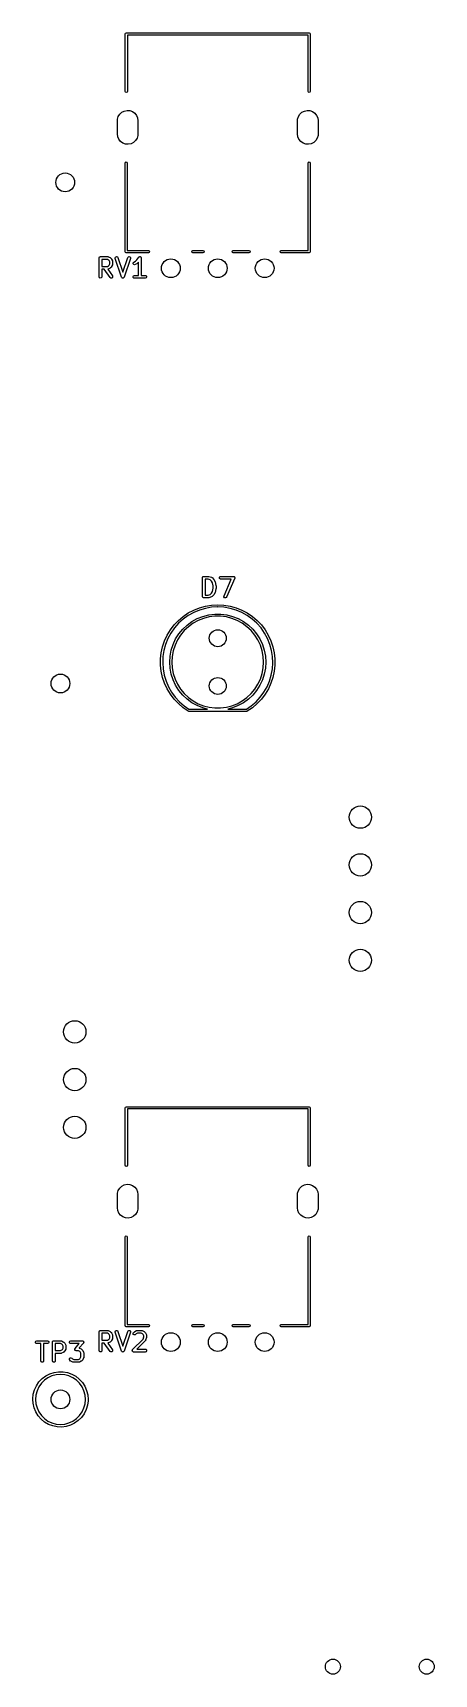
# Model space of a CAD drawing. Extents: x 92 to 113, y -225 to -41.
# Drawn here: x 91.7 to 113.1, y -128.2 to -40.8 of the extents above; entities that cross this region are included whole.
import ezdxf

# ---------------------------------------------------------------- set-up
doc = ezdxf.new("R2010")
doc.units = 0
doc.layers.add('BLACK', color=7, linetype='CONTINUOUS')

msp = doc.modelspace()

# ---------------------------------------------------------------- linework, layer by layer
at = {"layer": 'BLACK', "linetype": 'CONTINUOUS'}
for p, q in [((96.67, -40.87), (96.6876, -40.8276)), ((96.67, -43.93), (96.67, -40.87)), ((96.6876, -40.8276), (96.73, -40.81)), ((96.73, -40.81), (106.47, -40.81)), ((106.41, -40.93), (96.79, -40.93)), ((96.79, -40.93), (96.79, -43.93)), ((106.41, -43.93), (106.41, -40.93)), ((106.47, -40.81), (106.512, -40.8276)), ((106.512, -40.8276), (106.53, -40.87)), ((106.53, -40.87), (106.53, -43.93)), ((96.6876, -43.9724), (96.67, -43.93)), ((96.73, -43.99), (96.6876, -43.9724)), ((96.7724, -43.9724), (96.73, -43.99)), ((96.79, -43.93), (96.7724, -43.9724)), ((106.428, -43.9724), (106.41, -43.93)), ((106.47, -43.99), (106.428, -43.9724)), ((106.512, -43.9724), (106.47, -43.99)), ((106.53, -43.93), (106.512, -43.9724)), ((96.25, -45.49), (96.2559, -45.4097)), ((96.2559, -45.4097), (96.2976, -45.2663)), ((96.2976, -45.2663), (96.3762, -45.1394)), ((96.3762, -45.1394), (96.4861, -45.0384)), ((96.4861, -45.0384), (96.6191, -44.9706)), ((96.6191, -44.9706), (96.7655, -44.9411)), ((96.7655, -44.9411), (96.9144, -44.952)), ((96.9144, -44.952), (97.0548, -45.0026)), ((97.0548, -45.0026), (97.1765, -45.0891)), ((97.1765, -45.0891), (97.2704, -45.2051)), ((97.2704, -45.2051), (97.3297, -45.3421)), ((97.3297, -45.3421), (97.35, -45.49)), ((105.85, -45.49), (105.856, -45.4097)), ((105.856, -45.4097), (105.898, -45.2663)), ((105.898, -45.2663), (105.976, -45.1394)), ((105.976, -45.1394), (106.086, -45.0384)), ((106.086, -45.0384), (106.219, -44.9706)), ((106.219, -44.9706), (106.365, -44.9411)), ((106.365, -44.9411), (106.514, -44.952)), ((106.514, -44.952), (106.655, -45.0026)), ((106.655, -45.0026), (106.777, -45.0891)), ((106.777, -45.0891), (106.87, -45.2051)), ((106.87, -45.2051), (106.93, -45.3421)), ((106.93, -45.3421), (106.95, -45.49)), ((96.25, -46.19), (96.25, -45.49)), ((96.2703, -46.3379), (96.25, -46.19)), ((97.3441, -46.2703), (97.3024, -46.4137)), ((97.35, -46.19), (97.3441, -46.2703)), ((97.35, -45.49), (97.35, -46.19)), ((105.85, -46.19), (105.85, -45.49)), ((105.87, -46.3379), (105.85, -46.19)), ((106.944, -46.2703), (106.902, -46.4137)), ((106.95, -46.19), (106.944, -46.2703)), ((106.95, -45.49), (106.95, -46.19)), ((96.3295, -46.4749), (96.2703, -46.3379)), ((96.4235, -46.5909), (96.3295, -46.4749)), ((96.5452, -46.6774), (96.4235, -46.5909)), ((96.6856, -46.728), (96.5452, -46.6774)), ((96.8345, -46.7389), (96.6856, -46.728)), ((96.9809, -46.7094), (96.8345, -46.7389)), ((97.1139, -46.6416), (96.9809, -46.7094)), ((97.2238, -46.5406), (97.1139, -46.6416)), ((97.3024, -46.4137), (97.2238, -46.5406)), ((105.93, -46.4749), (105.87, -46.3379)), ((106.023, -46.5909), (105.93, -46.4749)), ((106.145, -46.6774), (106.023, -46.5909)), ((106.286, -46.728), (106.145, -46.6774)), ((106.435, -46.7389), (106.286, -46.728)), ((106.581, -46.7094), (106.435, -46.7389)), ((106.714, -46.6416), (106.581, -46.7094)), ((106.824, -46.5406), (106.714, -46.6416)), ((106.902, -46.4137), (106.824, -46.5406)), ((96.66, -47.74), (96.6776, -47.6976)), ((96.66, -52.46), (96.66, -47.74)), ((96.6776, -47.6976), (96.72, -47.68)), ((96.72, -47.68), (96.7624, -47.6976)), ((96.7624, -47.6976), (96.78, -47.74)), ((96.78, -47.74), (96.78, -52.4)), ((106.41, -47.74), (106.428, -47.6976)), ((106.41, -52.4), (106.41, -47.74)), ((106.428, -47.6976), (106.47, -47.68)), ((106.47, -47.68), (106.512, -47.6976)), ((106.512, -47.6976), (106.53, -47.74)), ((106.53, -47.74), (106.53, -52.46)), ((96.78, -52.4), (97.91, -52.4)), ((97.91, -52.4), (97.9524, -52.4176)), ((100.238, -52.4176), (100.28, -52.4)), ((100.28, -52.4), (100.81, -52.4)), ((100.81, -52.4), (100.852, -52.4176)), ((102.388, -52.4176), (102.43, -52.4)), ((102.43, -52.4), (103.26, -52.4)), ((103.26, -52.4), (103.302, -52.4176)), ((104.938, -52.4176), (104.98, -52.4)), ((104.98, -52.4), (106.41, -52.4)), ((95.2783, -52.7924), (95.2801, -52.7826)), ((95.2783, -53.7924), (95.2783, -52.7924)), ((95.2795, -52.7794), (95.2811, -52.7765)), ((95.2801, -52.7826), (95.2795, -52.7794)), ((95.2811, -52.7765), (95.2829, -52.7667)), ((95.2829, -52.7667), (95.2954, -52.7518)), ((95.2954, -52.7518), (95.3051, -52.7349)), ((95.3051, -52.7349), (95.3115, -52.7326)), ((95.3115, -52.7326), (95.3158, -52.7274)), ((95.3158, -52.7274), (95.335, -52.724)), ((95.335, -52.724), (95.3533, -52.7174)), ((95.3533, -52.7174), (95.7343, -52.7174)), ((95.4283, -52.8674), (95.4283, -53.2412)), ((95.7166, -52.8674), (95.4283, -52.8674)), ((95.4283, -53.2412), (95.7166, -53.2412)), ((95.7851, -52.9016), (95.7166, -52.8674)), ((95.7166, -53.2412), (95.7851, -53.2069)), ((95.7343, -52.7174), (95.7599, -52.7219)), ((95.7599, -52.7219), (95.7634, -52.7248)), ((95.7634, -52.7248), (95.7678, -52.7253)), ((95.7678, -52.7253), (95.8631, -52.7729)), ((95.8155, -52.932), (95.7851, -52.9016)), ((95.7851, -53.2069), (95.8155, -53.1765)), ((95.8498, -53.0006), (95.8155, -52.932)), ((95.8155, -53.1765), (95.8498, -53.108)), ((95.8498, -53.108), (95.8498, -53.0006)), ((95.8631, -52.7729), (95.8811, -52.7863)), ((95.8811, -52.7863), (95.8826, -52.787)), ((95.8826, -52.787), (95.9302, -52.8346)), ((95.9302, -53.274), (95.8826, -53.3216)), ((95.9302, -52.8346), (95.943, -52.853)), ((95.9309, -53.2725), (95.9302, -53.274)), ((95.9442, -53.2545), (95.9309, -53.2725)), ((95.943, -52.853), (95.9442, -52.8541)), ((95.9442, -52.8541), (95.9918, -52.9493)), ((95.9918, -53.1593), (95.9442, -53.2545)), ((95.9918, -52.9493), (95.9993, -52.9743)), ((95.9924, -53.1548), (95.9918, -53.1593)), ((95.9952, -53.1514), (95.9924, -53.1548)), ((95.9998, -53.1257), (95.9952, -53.1514)), ((95.9993, -52.9743), (95.9982, -52.9786)), ((95.9982, -52.9786), (95.9998, -52.9829)), ((95.9998, -52.9829), (95.9998, -53.1257)), ((96.1355, -52.7903), (96.1544, -52.7426)), ((96.1393, -52.8161), (96.1355, -52.7903)), ((96.4727, -53.8161), (96.1393, -52.8161)), ((96.1544, -52.7426), (96.1995, -52.7182)), ((96.1995, -52.7182), (96.2497, -52.7285)), ((96.2497, -52.7285), (96.2816, -52.7687)), ((96.2816, -52.7687), (96.5438, -53.5552)), ((96.5438, -53.5552), (96.806, -52.7687)), ((96.9483, -52.8161), (96.615, -53.8161)), ((96.6776, -52.5024), (96.66, -52.46)), ((96.72, -52.52), (96.6776, -52.5024)), ((96.725, -52.5179), (96.72, -52.52)), ((96.73, -52.52), (96.725, -52.5179)), ((97.91, -52.52), (96.73, -52.52)), ((96.806, -52.7687), (96.8184, -52.7458)), ((96.8184, -52.7458), (96.8621, -52.7189)), ((96.8621, -52.7189), (96.9129, -52.7264)), ((96.9129, -52.7264), (96.9469, -52.7648)), ((96.9469, -52.7648), (96.9483, -52.8161)), ((97.091, -53.0995), (97.094, -53.0483)), ((97.1215, -53.1407), (97.091, -53.0995)), ((97.094, -53.0483), (97.1293, -53.011)), ((97.1714, -53.1526), (97.1215, -53.1407)), ((97.1293, -53.011), (97.2137, -52.9688)), ((97.1964, -53.1452), (97.1714, -53.1526)), ((97.2916, -53.0976), (97.1964, -53.1452)), ((97.2137, -52.9688), (97.295, -52.8875)), ((97.2928, -53.0964), (97.2916, -53.0976)), ((97.3111, -53.0835), (97.2928, -53.0964)), ((97.295, -52.8875), (97.3862, -52.7508)), ((97.3736, -53.0211), (97.3111, -53.0835)), ((97.3736, -53.7174), (97.3736, -53.0211)), ((97.3862, -52.7508), (97.4042, -52.7319)), ((97.4042, -52.7319), (97.4083, -52.7307)), ((97.4083, -52.7307), (97.4111, -52.7274)), ((97.4111, -52.7274), (97.4325, -52.7236)), ((97.4325, -52.7236), (97.4534, -52.7175)), ((97.4534, -52.7175), (97.4573, -52.7193)), ((97.4573, -52.7193), (97.4616, -52.7185)), ((97.4616, -52.7185), (97.4804, -52.7294)), ((97.4804, -52.7294), (97.5004, -52.7381)), ((97.5004, -52.7381), (97.5023, -52.742)), ((97.5023, -52.742), (97.506, -52.7442)), ((97.506, -52.7442), (97.5135, -52.7646)), ((97.5135, -52.7646), (97.5231, -52.7841)), ((97.5231, -52.7841), (97.5221, -52.7883)), ((97.5221, -52.7883), (97.5236, -52.7924)), ((97.5236, -52.7924), (97.5236, -53.7174)), ((97.9524, -52.5024), (97.91, -52.52)), ((97.9524, -52.4176), (97.97, -52.46)), ((97.97, -52.46), (97.9524, -52.5024)), ((100.22, -52.46), (100.238, -52.4176)), ((100.238, -52.5024), (100.22, -52.46)), ((100.28, -52.52), (100.238, -52.5024)), ((100.81, -52.52), (100.28, -52.52)), ((100.852, -52.5024), (100.81, -52.52)), ((100.852, -52.4176), (100.87, -52.46)), ((100.87, -52.46), (100.852, -52.5024)), ((102.37, -52.46), (102.388, -52.4176)), ((102.388, -52.5024), (102.37, -52.46)), ((102.43, -52.52), (102.388, -52.5024)), ((103.26, -52.52), (102.43, -52.52)), ((103.302, -52.5024), (103.26, -52.52)), ((103.302, -52.4176), (103.32, -52.46)), ((103.32, -52.46), (103.302, -52.5024)), ((104.92, -52.46), (104.938, -52.4176)), ((104.938, -52.5024), (104.92, -52.46)), ((104.98, -52.52), (104.938, -52.5024)), ((106.47, -52.52), (104.98, -52.52)), ((106.512, -52.5024), (106.47, -52.52)), ((106.53, -52.46), (106.512, -52.5024)), ((95.2959, -53.8406), (95.2783, -53.7924)), ((95.3403, -53.8662), (95.2959, -53.8406)), ((95.3908, -53.8573), (95.3403, -53.8662)), ((95.4238, -53.818), (95.3908, -53.8573)), ((95.4283, -53.7924), (95.4238, -53.818)), ((95.5524, -53.3912), (95.4283, -53.3912)), ((95.4283, -53.3912), (95.4283, -53.7924)), ((95.8633, -53.8354), (95.5524, -53.3912)), ((95.7385, -53.3897), (95.7352, -53.3908)), ((95.7352, -53.3908), (95.9862, -53.7494)), ((95.7429, -53.3907), (95.7385, -53.3897)), ((95.7678, -53.3833), (95.7429, -53.3907)), ((95.8631, -53.3357), (95.7678, -53.3833)), ((95.8642, -53.3345), (95.8631, -53.3357)), ((95.9053, -53.8648), (95.8633, -53.8354)), ((95.8826, -53.3216), (95.8642, -53.3345)), ((95.9564, -53.8604), (95.9053, -53.8648)), ((95.9927, -53.8241), (95.9564, -53.8604)), ((95.9862, -53.7494), (95.9972, -53.773)), ((95.9972, -53.773), (95.9927, -53.8241)), ((96.474, -53.8178), (96.4727, -53.8161)), ((96.4741, -53.8199), (96.474, -53.8178)), ((96.4898, -53.8377), (96.4741, -53.8199)), ((96.5045, -53.8563), (96.4898, -53.8377)), ((96.5067, -53.8567), (96.5045, -53.8563)), ((96.5081, -53.8583), (96.5067, -53.8567)), ((96.5316, -53.8618), (96.5081, -53.8583)), ((96.5548, -53.8666), (96.5316, -53.8618)), ((96.5567, -53.8655), (96.5548, -53.8666)), ((96.5588, -53.8659), (96.5567, -53.8655)), ((96.5791, -53.8534), (96.5588, -53.8659)), ((96.5999, -53.8421), (96.5791, -53.8534)), ((96.6007, -53.8401), (96.5999, -53.8421)), ((96.6026, -53.839), (96.6007, -53.8401)), ((96.615, -53.8161), (96.6026, -53.839)), ((97.089, -53.7794), (97.1146, -53.7349)), ((97.0979, -53.8299), (97.089, -53.7794)), ((97.1372, -53.8629), (97.0979, -53.8299)), ((97.1146, -53.7349), (97.1629, -53.7174)), ((97.1629, -53.8674), (97.1372, -53.8629)), ((97.1629, -53.7174), (97.3736, -53.7174)), ((97.7343, -53.8674), (97.1629, -53.8674)), ((97.5236, -53.7174), (97.7343, -53.7174)), ((97.7343, -53.7174), (97.7599, -53.7219)), ((97.7825, -53.8498), (97.7343, -53.8674)), ((97.7599, -53.7219), (97.7992, -53.7549)), ((97.8081, -53.8054), (97.7825, -53.8498)), ((97.7992, -53.7549), (97.8081, -53.8054)), ((100.787, -69.8104), (100.789, -69.8006)), ((100.787, -70.8104), (100.787, -69.8104)), ((100.788, -69.7974), (100.79, -69.7945)), ((100.789, -69.8006), (100.788, -69.7974)), ((100.79, -69.7945), (100.791, -69.7847)), ((100.791, -69.7847), (100.804, -69.7698)), ((100.804, -69.7698), (100.814, -69.7529)), ((100.814, -69.7529), (100.82, -69.7506)), ((100.82, -69.7506), (100.824, -69.7454)), ((100.824, -69.7454), (100.844, -69.742)), ((100.844, -69.742), (100.862, -69.7354)), ((100.862, -69.7354), (101.1, -69.7354)), ((101.1, -69.7354), (101.122, -69.7393)), ((101.122, -69.7393), (101.124, -69.7392)), ((101.124, -69.7392), (101.267, -69.7868)), ((101.267, -69.7868), (101.289, -69.7993)), ((101.289, -69.7993), (101.292, -69.8031)), ((101.292, -69.8031), (101.296, -69.805)), ((101.296, -69.805), (101.391, -69.9002)), ((101.693, -69.7974), (101.718, -69.7529)), ((101.702, -69.8479), (101.693, -69.7974)), ((101.741, -69.8809), (101.702, -69.8479)), ((101.718, -69.7529), (101.767, -69.7354)), ((101.767, -69.8854), (101.741, -69.8809)), ((101.767, -69.7354), (102.433, -69.7354)), ((102.502, -69.8399), (102.074, -70.8399)), ((102.433, -69.7354), (102.459, -69.7399)), ((102.459, -69.7399), (102.466, -69.7456)), ((102.466, -69.7456), (102.474, -69.7476)), ((102.474, -69.7476), (102.485, -69.7616)), ((102.485, -69.7616), (102.498, -69.7729)), ((102.498, -69.7729), (102.5, -69.7816)), ((102.5, -69.7816), (102.505, -69.7887)), ((102.503, -69.8311), (102.502, -69.8399)), ((102.507, -69.8234), (102.503, -69.8311)), ((102.505, -69.7887), (102.504, -69.8062)), ((102.504, -69.8062), (102.507, -69.8234)), ((100.937, -69.8854), (100.937, -70.7354)), ((101.088, -69.8854), (100.937, -69.8854)), ((100.937, -70.7354), (101.088, -70.7354)), ((101.202, -69.9236), (101.088, -69.8854)), ((101.088, -70.7354), (101.202, -70.6972)), ((101.276, -69.9977), (101.202, -69.9236)), ((101.202, -70.6972), (101.276, -70.6231)), ((101.315, -70.0747), (101.276, -69.9977)), ((101.276, -70.6231), (101.315, -70.5461)), ((101.391, -70.7206), (101.296, -70.8158)), ((101.358, -70.2482), (101.315, -70.0747)), ((101.315, -70.5461), (101.358, -70.3726)), ((101.358, -70.3726), (101.358, -70.2482)), ((101.391, -69.9002), (101.404, -69.9186)), ((101.392, -70.7191), (101.391, -70.7206)), ((101.405, -70.7011), (101.392, -70.7191)), ((101.404, -69.9186), (101.405, -69.9197)), ((101.405, -69.9197), (101.453, -70.0149)), ((101.453, -70.6058), (101.405, -70.7011)), ((101.453, -70.0149), (101.456, -70.0273)), ((101.458, -70.5905), (101.453, -70.6023)), ((101.453, -70.6023), (101.453, -70.6058)), ((101.456, -70.0273), (101.458, -70.0303)), ((101.458, -70.0303), (101.506, -70.2208)), ((101.506, -70.4), (101.458, -70.5905)), ((101.506, -70.2208), (101.507, -70.2357)), ((101.508, -70.3818), (101.506, -70.3966)), ((101.506, -70.3966), (101.506, -70.4)), ((101.507, -70.2357), (101.508, -70.239)), ((101.508, -70.239), (101.508, -70.3818)), ((102.32, -69.8854), (101.767, -69.8854)), ((101.936, -70.7808), (102.32, -69.8854)), ((100.029, -71.686), (100.32, -71.5315)), ((100.625, -71.5322), (100.319, -71.6598)), ((100.32, -71.5315), (100.627, -71.4094)), ((100.943, -71.4399), (100.625, -71.5322)), ((100.627, -71.4094), (100.945, -71.3211)), ((100.794, -70.8287), (100.787, -70.8104)), ((100.797, -70.8479), (100.794, -70.8287)), ((100.802, -70.8522), (100.797, -70.8479)), ((100.804, -70.8586), (100.802, -70.8522)), ((100.821, -70.8683), (100.804, -70.8586)), ((100.836, -70.8809), (100.821, -70.8683)), ((100.846, -70.8826), (100.836, -70.8809)), ((100.849, -70.8842), (100.846, -70.8826)), ((100.852, -70.8837), (100.849, -70.8842)), ((100.862, -70.8854), (100.852, -70.8837)), ((101.1, -70.8854), (100.862, -70.8854)), ((101.27, -71.384), (100.943, -71.4399)), ((100.945, -71.3211), (101.271, -71.2678)), ((101.102, -70.8848), (101.1, -70.8854)), ((101.124, -70.8815), (101.102, -70.8848)), ((101.267, -70.8339), (101.124, -70.8815)), ((101.27, -70.8311), (101.267, -70.8339)), ((101.275, -70.8307), (101.27, -70.8311)), ((101.59, -71.366), (101.27, -71.384)), ((101.271, -71.2678), (101.599, -71.2501)), ((101.296, -70.8158), (101.275, -70.8307)), ((101.6, -71.37), (101.59, -71.366)), ((101.599, -71.2501), (101.6, -71.25)), ((101.6, -71.25), (101.6, -71.25)), ((101.6, -71.25), (101.6, -71.25)), ((101.6, -71.25), (101.6, -71.25)), ((101.6, -71.25), (101.601, -71.2501)), ((101.61, -71.366), (101.6, -71.37)), ((101.6, -71.37), (101.6, -71.3698)), ((101.6, -71.3698), (101.6, -71.37)), ((101.601, -71.2501), (101.929, -71.2678)), ((101.93, -71.384), (101.61, -71.366)), ((101.929, -71.2678), (102.255, -71.3211)), ((102.257, -71.4399), (101.93, -71.384)), ((101.933, -70.8321), (101.936, -70.7808)), ((101.964, -70.8731), (101.933, -70.8321)), ((102.014, -70.8849), (101.964, -70.8731)), ((102.059, -70.8617), (102.014, -70.8849)), ((102.074, -70.8399), (102.059, -70.8617)), ((102.255, -71.3211), (102.573, -71.4094)), ((102.575, -71.5322), (102.257, -71.4399)), ((102.573, -71.4094), (102.88, -71.5315)), ((102.881, -71.6598), (102.575, -71.5322)), ((102.88, -71.5315), (103.171, -71.686)), ((99.0765, -72.5869), (99.2765, -72.3242)), ((99.2944, -72.4845), (99.1044, -72.756)), ((99.2765, -72.3242), (99.5036, -72.0847)), ((99.5138, -72.2361), (99.2944, -72.4845)), ((99.5036, -72.0847), (99.7553, -71.8711)), ((99.7598, -72.0141), (99.5138, -72.2361)), ((99.7338, -72.5476), (99.9682, -72.3275)), ((99.7553, -71.8711), (100.029, -71.686)), ((100.029, -71.8211), (99.7598, -72.0141)), ((100.042, -72.4162), (99.8178, -72.6264)), ((99.9682, -72.3275), (100.228, -72.1385)), ((100.319, -71.6598), (100.029, -71.8211)), ((100.29, -72.2358), (100.042, -72.4162)), ((100.228, -72.1385), (100.51, -71.9836)), ((100.559, -72.0879), (100.29, -72.2358)), ((100.51, -71.9836), (100.809, -71.8653)), ((100.845, -71.9748), (100.559, -72.0879)), ((100.809, -71.8653), (101.12, -71.7853)), ((101.142, -71.8985), (100.845, -71.9748)), ((101.12, -71.7853), (101.439, -71.7451)), ((101.446, -71.86), (101.142, -71.8985)), ((101.439, -71.7451), (101.761, -71.7451)), ((101.754, -71.86), (101.446, -71.86)), ((102.058, -71.8985), (101.754, -71.86)), ((101.761, -71.7451), (102.08, -71.7853)), ((102.355, -71.9748), (102.058, -71.8985)), ((102.08, -71.7853), (102.391, -71.8653)), ((102.641, -72.0879), (102.355, -71.9748)), ((102.391, -71.8653), (102.69, -71.9836)), ((102.91, -72.2358), (102.641, -72.0879)), ((102.69, -71.9836), (102.972, -72.1385)), ((103.171, -71.8211), (102.881, -71.6598)), ((103.158, -72.4162), (102.91, -72.2358)), ((102.972, -72.1385), (103.232, -72.3275)), ((103.382, -72.6264), (103.158, -72.4162)), ((103.171, -71.686), (103.445, -71.8711)), ((103.44, -72.0141), (103.171, -71.8211)), ((103.232, -72.3275), (103.466, -72.5476)), ((103.686, -72.2361), (103.44, -72.0141)), ((103.445, -71.8711), (103.696, -72.0847)), ((103.906, -72.4845), (103.686, -72.2361)), ((103.696, -72.0847), (103.924, -72.3242)), ((104.096, -72.756), (103.906, -72.4845)), ((103.924, -72.3242), (104.123, -72.5869)), ((98.6618, -73.4819), (98.7674, -73.1692)), ((98.8219, -73.3545), (98.733, -73.6737)), ((98.7674, -73.1692), (98.9062, -72.8697)), ((98.9462, -73.0473), (98.8219, -73.3545)), ((98.9062, -72.8697), (99.0765, -72.5869)), ((99.1044, -72.756), (98.9462, -73.0473)), ((99.1204, -73.6634), (99.2198, -73.3576)), ((99.2198, -73.3576), (99.3567, -73.0667)), ((99.4576, -73.1222), (99.3269, -73.4)), ((99.3567, -73.0667), (99.5289, -72.7953)), ((99.6221, -72.863), (99.4576, -73.1222)), ((99.5289, -72.7953), (99.7338, -72.5476)), ((99.8178, -72.6264), (99.6221, -72.863)), ((103.578, -72.863), (103.382, -72.6264)), ((103.466, -72.5476), (103.671, -72.7953)), ((103.742, -73.1222), (103.578, -72.863)), ((103.671, -72.7953), (103.843, -73.0667)), ((103.873, -73.4), (103.742, -73.1222)), ((103.843, -73.0667), (103.98, -73.3576)), ((103.98, -73.3576), (104.08, -73.6634)), ((104.254, -73.0473), (104.096, -72.756)), ((104.123, -72.5869), (104.294, -72.8697)), ((104.378, -73.3545), (104.254, -73.0473)), ((104.294, -72.8697), (104.433, -73.1692)), ((104.467, -73.6737), (104.378, -73.3545)), ((104.433, -73.1692), (104.538, -73.4819)), ((98.5543, -74.4625), (98.5546, -74.1324)), ((98.5546, -74.1324), (98.5906, -73.8042)), ((98.5906, -73.8042), (98.6618, -73.4819)), ((98.6807, -74.001), (98.6656, -74.3321)), ((98.733, -73.6737), (98.6807, -74.001)), ((99.04, -74.3), (99.0602, -73.9791)), ((99.0602, -73.9791), (99.1204, -73.6634)), ((99.1745, -73.9936), (99.1552, -74.3)), ((99.232, -73.692), (99.1745, -73.9936)), ((99.3269, -73.4), (99.232, -73.692)), ((103.968, -73.692), (103.873, -73.4)), ((104.026, -73.9936), (103.968, -73.692)), ((104.045, -74.3), (104.026, -73.9936)), ((104.08, -73.6634), (104.14, -73.9791)), ((104.14, -73.9791), (104.16, -74.3)), ((104.519, -74.001), (104.467, -73.6737)), ((104.534, -74.3321), (104.519, -74.001)), ((104.538, -73.4819), (104.609, -73.8042)), ((104.609, -73.8042), (104.645, -74.1324)), ((104.645, -74.1324), (104.646, -74.4625)), ((98.5897, -74.7907), (98.5543, -74.4625)), ((98.6604, -75.1131), (98.5897, -74.7907)), ((98.7655, -75.4261), (98.6604, -75.1131)), ((98.6656, -74.3321), (98.6879, -74.6627)), ((98.6879, -74.6627), (98.7474, -74.9887)), ((98.7474, -74.9887), (98.8432, -75.306)), ((99.0602, -74.6209), (99.04, -74.3)), ((99.1204, -74.9366), (99.0602, -74.6209)), ((99.2198, -75.2424), (99.1204, -74.9366)), ((99.1552, -74.3), (99.1745, -74.6064)), ((99.1745, -74.6064), (99.232, -74.908)), ((99.232, -74.908), (99.3269, -75.2)), ((103.873, -75.2), (103.968, -74.908)), ((103.968, -74.908), (104.026, -74.6064)), ((104.08, -74.9366), (103.98, -75.2424)), ((104.026, -74.6064), (104.045, -74.3)), ((104.14, -74.6209), (104.08, -74.9366)), ((104.16, -74.3), (104.14, -74.6209)), ((104.357, -75.306), (104.453, -74.9887)), ((104.54, -75.1131), (104.435, -75.4261)), ((104.453, -74.9887), (104.512, -74.6627)), ((104.512, -74.6627), (104.534, -74.3321)), ((104.61, -74.7907), (104.54, -75.1131)), ((104.646, -74.4625), (104.61, -74.7907)), ((98.9038, -75.7258), (98.7655, -75.4261)), ((98.8432, -75.306), (98.9742, -75.6104)), ((99.0737, -76.0088), (98.9038, -75.7258)), ((98.9742, -75.6104), (99.1387, -75.8981)), ((99.1387, -75.8981), (99.3346, -76.1654)), ((99.3567, -75.5333), (99.2198, -75.2424)), ((99.3269, -75.2), (99.4576, -75.4778)), ((99.5289, -75.8047), (99.3567, -75.5333)), ((99.4576, -75.4778), (99.6221, -75.737)), ((99.7338, -76.0524), (99.5289, -75.8047)), ((99.6221, -75.737), (99.8178, -75.9736)), ((99.8178, -75.9736), (100.042, -76.1838)), ((103.158, -76.1838), (103.382, -75.9736)), ((103.382, -75.9736), (103.578, -75.737)), ((103.671, -75.8047), (103.466, -76.0524)), ((103.578, -75.737), (103.742, -75.4778)), ((103.843, -75.5333), (103.671, -75.8047)), ((103.742, -75.4778), (103.873, -75.2)), ((103.98, -75.2424), (103.843, -75.5333)), ((103.865, -76.1654), (104.061, -75.8981)), ((104.061, -75.8981), (104.226, -75.6104)), ((104.296, -75.7258), (104.126, -76.0088)), ((104.226, -75.6104), (104.357, -75.306)), ((104.435, -75.4261), (104.296, -75.7258)), ((99.2731, -76.2718), (99.0737, -76.0088)), ((99.4999, -76.5118), (99.2731, -76.2718)), ((99.3346, -76.1654), (99.5594, -76.409)), ((99.7512, -76.7258), (99.4999, -76.5118)), ((99.5594, -76.409), (99.8102, -76.6256)), ((99.9682, -76.2725), (99.7338, -76.0524)), ((100.024, -76.9114), (99.7512, -76.7258)), ((99.8102, -76.6256), (100.065, -76.8)), ((100.228, -76.4615), (99.9682, -76.2725)), ((100.042, -76.1838), (100.29, -76.3642)), ((100.065, -76.8), (101.063, -76.8)), ((100.51, -76.6164), (100.228, -76.4615)), ((100.29, -76.3642), (100.559, -76.5121)), ((100.809, -76.7347), (100.51, -76.6164)), ((100.559, -76.5121), (100.845, -76.6252)), ((101.063, -76.8), (100.809, -76.7347)), ((100.845, -76.6252), (101.142, -76.7015)), ((101.142, -76.7015), (101.446, -76.74)), ((101.446, -76.74), (101.754, -76.74)), ((101.754, -76.74), (102.058, -76.7015)), ((102.058, -76.7015), (102.355, -76.6252)), ((102.391, -76.7347), (102.137, -76.8)), ((102.137, -76.8), (103.135, -76.8)), ((102.355, -76.6252), (102.641, -76.5121)), ((102.69, -76.6164), (102.391, -76.7347)), ((102.641, -76.5121), (102.91, -76.3642)), ((102.972, -76.4615), (102.69, -76.6164)), ((102.91, -76.3642), (103.158, -76.1838)), ((103.232, -76.2725), (102.972, -76.4615)), ((103.135, -76.8), (103.39, -76.6256)), ((103.449, -76.7258), (103.176, -76.9114)), ((103.466, -76.0524), (103.232, -76.2725)), ((103.39, -76.6256), (103.641, -76.409)), ((103.7, -76.5118), (103.449, -76.7258)), ((103.641, -76.409), (103.865, -76.1654)), ((103.927, -76.2718), (103.7, -76.5118)), ((104.126, -76.0088), (103.927, -76.2718)), ((100.04, -76.9138), (100.024, -76.9114)), ((100.024, -76.9114), (100.024, -76.9114)), ((100.055, -76.92), (100.04, -76.9138)), ((103.145, -76.92), (100.055, -76.92)), ((103.16, -76.9138), (103.145, -76.92)), ((103.176, -76.9114), (103.16, -76.9138)), ((96.67, -98.02), (96.6876, -97.9776)), ((96.67, -101.08), (96.67, -98.02)), ((96.6876, -97.9776), (96.73, -97.96)), ((96.73, -97.96), (106.47, -97.96)), ((106.41, -98.08), (96.79, -98.08)), ((96.79, -98.08), (96.79, -101.08)), ((106.41, -101.08), (106.41, -98.08)), ((106.47, -97.96), (106.512, -97.9776)), ((106.512, -97.9776), (106.53, -98.02)), ((106.53, -98.02), (106.53, -101.08)), ((96.6876, -101.122), (96.67, -101.08)), ((96.73, -101.14), (96.6876, -101.122)), ((96.7724, -101.122), (96.73, -101.14)), ((96.79, -101.08), (96.7724, -101.122)), ((106.428, -101.122), (106.41, -101.08)), ((106.47, -101.14), (106.428, -101.122)), ((106.512, -101.122), (106.47, -101.14)), ((106.53, -101.08), (106.512, -101.122)), ((96.3762, -102.289), (96.4861, -102.188)), ((96.4861, -102.188), (96.6191, -102.121)), ((96.6191, -102.121), (96.7655, -102.091)), ((96.7655, -102.091), (96.9144, -102.102)), ((96.9144, -102.102), (97.0548, -102.153)), ((97.0548, -102.153), (97.1765, -102.239)), ((105.976, -102.289), (106.086, -102.188)), ((106.086, -102.188), (106.219, -102.121)), ((106.219, -102.121), (106.365, -102.091)), ((106.365, -102.091), (106.514, -102.102)), ((106.514, -102.102), (106.655, -102.153)), ((106.655, -102.153), (106.777, -102.239)), ((96.25, -102.64), (96.2559, -102.56)), ((96.25, -103.34), (96.25, -102.64)), ((96.2559, -102.56), (96.2976, -102.416)), ((96.2976, -102.416), (96.3762, -102.289)), ((97.1765, -102.239), (97.2704, -102.355)), ((97.2704, -102.355), (97.3297, -102.492)), ((97.3297, -102.492), (97.35, -102.64)), ((97.35, -102.64), (97.35, -103.34)), ((105.85, -102.64), (105.856, -102.56)), ((105.85, -103.34), (105.85, -102.64)), ((105.856, -102.56), (105.898, -102.416)), ((105.898, -102.416), (105.976, -102.289)), ((106.777, -102.239), (106.87, -102.355)), ((106.87, -102.355), (106.93, -102.492)), ((106.93, -102.492), (106.95, -102.64)), ((106.95, -102.64), (106.95, -103.34)), ((96.2703, -103.488), (96.25, -103.34)), ((96.3295, -103.625), (96.2703, -103.488)), ((96.4235, -103.741), (96.3295, -103.625)), ((96.5452, -103.827), (96.4235, -103.741)), ((96.6856, -103.878), (96.5452, -103.827)), ((96.8345, -103.889), (96.6856, -103.878)), ((96.9809, -103.859), (96.8345, -103.889)), ((97.1139, -103.792), (96.9809, -103.859)), ((97.2238, -103.691), (97.1139, -103.792)), ((97.3024, -103.564), (97.2238, -103.691)), ((97.3441, -103.42), (97.3024, -103.564)), ((97.35, -103.34), (97.3441, -103.42)), ((105.87, -103.488), (105.85, -103.34)), ((105.93, -103.625), (105.87, -103.488)), ((106.023, -103.741), (105.93, -103.625)), ((106.145, -103.827), (106.023, -103.741)), ((106.286, -103.878), (106.145, -103.827)), ((106.435, -103.889), (106.286, -103.878)), ((106.581, -103.859), (106.435, -103.889)), ((106.714, -103.792), (106.581, -103.859)), ((106.824, -103.691), (106.714, -103.792)), ((106.902, -103.564), (106.824, -103.691)), ((106.944, -103.42), (106.902, -103.564)), ((106.95, -103.34), (106.944, -103.42)), ((96.66, -104.89), (96.6776, -104.848)), ((96.66, -109.61), (96.66, -104.89)), ((96.6776, -104.848), (96.72, -104.83)), ((96.72, -104.83), (96.7624, -104.848)), ((96.7624, -104.848), (96.78, -104.89)), ((96.78, -104.89), (96.78, -109.55)), ((106.41, -104.89), (106.428, -104.848)), ((106.41, -109.55), (106.41, -104.89)), ((106.428, -104.848), (106.47, -104.83)), ((106.47, -104.83), (106.512, -104.848)), ((106.512, -104.848), (106.53, -104.89)), ((106.53, -104.89), (106.53, -109.61)), ((95.2783, -109.942), (95.2801, -109.933)), ((95.2783, -110.942), (95.2783, -109.942)), ((95.2795, -109.929), (95.2811, -109.926)), ((95.2801, -109.933), (95.2795, -109.929)), ((95.2811, -109.926), (95.2829, -109.917)), ((95.2829, -109.917), (95.2954, -109.902)), ((95.2954, -109.902), (95.3051, -109.885)), ((95.3051, -109.885), (95.3115, -109.883)), ((95.3115, -109.883), (95.3158, -109.877)), ((95.3158, -109.877), (95.335, -109.874)), ((95.335, -109.874), (95.3533, -109.867)), ((95.3533, -109.867), (95.7343, -109.867)), ((95.4283, -110.017), (95.4283, -110.391)), ((95.7166, -110.017), (95.4283, -110.017)), ((95.7851, -110.052), (95.7166, -110.017)), ((95.7343, -109.867), (95.7599, -109.872)), ((95.7599, -109.872), (95.7634, -109.875)), ((95.7634, -109.875), (95.7678, -109.875)), ((95.7678, -109.875), (95.8631, -109.923)), ((95.8155, -110.082), (95.7851, -110.052)), ((95.8631, -109.923), (95.8811, -109.936)), ((95.8811, -109.936), (95.8826, -109.937)), ((95.8826, -109.937), (95.9302, -109.985)), ((95.9302, -109.985), (95.943, -110.003)), ((95.943, -110.003), (95.9442, -110.004)), ((95.9442, -110.004), (95.9918, -110.099)), ((96.1355, -109.94), (96.1544, -109.893)), ((96.1393, -109.966), (96.1355, -109.94)), ((96.4727, -110.966), (96.1393, -109.966)), ((96.1544, -109.893), (96.1995, -109.868)), ((96.1995, -109.868), (96.2497, -109.878)), ((96.2497, -109.878), (96.2816, -109.919)), ((96.2816, -109.919), (96.5438, -110.705)), ((96.5438, -110.705), (96.806, -109.919)), ((96.9483, -109.966), (96.615, -110.966)), ((96.6776, -109.652), (96.66, -109.61)), ((96.72, -109.67), (96.6776, -109.652)), ((96.725, -109.668), (96.72, -109.67)), ((96.73, -109.67), (96.725, -109.668)), ((97.91, -109.67), (96.73, -109.67)), ((96.78, -109.55), (97.91, -109.55)), ((96.806, -109.919), (96.8184, -109.896)), ((96.8184, -109.896), (96.8621, -109.869)), ((96.8621, -109.869), (96.9129, -109.876)), ((96.9129, -109.876), (96.9469, -109.915)), ((96.9469, -109.915), (96.9483, -109.966)), ((97.0881, -110.031), (97.1098, -109.985)), ((97.1014, -110.081), (97.0881, -110.031)), ((97.1098, -109.985), (97.1574, -109.937)), ((97.1574, -109.937), (97.1758, -109.924)), ((97.1758, -109.924), (97.1769, -109.923)), ((97.1769, -109.923), (97.2722, -109.875)), ((97.2549, -110.052), (97.2159, -110.091)), ((97.3234, -110.017), (97.2549, -110.052)), ((97.2722, -109.875), (97.2971, -109.868)), ((97.2971, -109.868), (97.3015, -109.869)), ((97.3015, -109.869), (97.3057, -109.867)), ((97.3057, -109.867), (97.5438, -109.867)), ((97.5261, -110.017), (97.3234, -110.017)), ((97.5946, -110.052), (97.5261, -110.017)), ((97.5438, -109.867), (97.5695, -109.872)), ((97.5695, -109.872), (97.5729, -109.875)), ((97.5729, -109.875), (97.5774, -109.875)), ((97.5774, -109.875), (97.6726, -109.923)), ((97.625, -110.082), (97.5946, -110.052)), ((97.6726, -109.923), (97.6906, -109.936)), ((97.6906, -109.936), (97.6921, -109.937)), ((97.6921, -109.937), (97.7397, -109.985)), ((97.7397, -109.985), (97.7526, -110.003)), ((97.7526, -110.003), (97.7537, -110.004)), ((97.7537, -110.004), (97.8014, -110.099)), ((97.91, -109.55), (97.9524, -109.568)), ((97.9524, -109.652), (97.91, -109.67)), ((97.9524, -109.568), (97.97, -109.61)), ((97.97, -109.61), (97.9524, -109.652)), ((100.22, -109.61), (100.238, -109.568)), ((100.238, -109.652), (100.22, -109.61)), ((100.238, -109.568), (100.28, -109.55)), ((100.28, -109.67), (100.238, -109.652)), ((100.28, -109.55), (100.81, -109.55)), ((100.81, -109.67), (100.28, -109.67)), ((100.81, -109.55), (100.852, -109.568)), ((100.852, -109.652), (100.81, -109.67)), ((100.852, -109.568), (100.87, -109.61)), ((100.87, -109.61), (100.852, -109.652)), ((102.37, -109.61), (102.388, -109.568)), ((102.388, -109.652), (102.37, -109.61)), ((102.388, -109.568), (102.43, -109.55)), ((102.43, -109.67), (102.388, -109.652)), ((102.43, -109.55), (103.26, -109.55)), ((103.26, -109.67), (102.43, -109.67)), ((103.26, -109.55), (103.302, -109.568)), ((103.302, -109.652), (103.26, -109.67)), ((103.302, -109.568), (103.32, -109.61)), ((103.32, -109.61), (103.302, -109.652)), ((104.92, -109.61), (104.938, -109.568)), ((104.938, -109.652), (104.92, -109.61)), ((104.938, -109.568), (104.98, -109.55)), ((104.98, -109.67), (104.938, -109.652)), ((104.98, -109.55), (106.41, -109.55)), ((106.47, -109.67), (104.98, -109.67)), ((106.512, -109.652), (106.47, -109.67)), ((106.53, -109.61), (106.512, -109.652)), ((91.8822, -110.477), (91.9079, -110.433)), ((91.8911, -110.528), (91.8822, -110.477)), ((91.9304, -110.561), (91.8911, -110.528)), ((91.9079, -110.433), (91.9561, -110.415)), ((91.9561, -110.565), (91.9304, -110.561)), ((91.9561, -110.415), (92.5275, -110.415)), ((92.1668, -110.565), (91.9561, -110.565)), ((92.1668, -111.49), (92.1668, -110.565)), ((92.5275, -110.565), (92.3168, -110.565)), ((92.3168, -110.565), (92.3168, -111.49)), ((92.5275, -110.415), (92.5532, -110.42)), ((92.5757, -110.548), (92.5275, -110.565)), ((92.5532, -110.42), (92.5925, -110.453)), ((92.6014, -110.503), (92.5757, -110.548)), ((92.5925, -110.453), (92.6014, -110.503)), ((92.7859, -110.49), (92.7876, -110.481)), ((92.7859, -111.49), (92.7859, -110.49)), ((92.787, -110.477), (92.7887, -110.474)), ((92.7876, -110.481), (92.787, -110.477)), ((92.7887, -110.474), (92.7904, -110.465)), ((92.7904, -110.465), (92.8029, -110.45)), ((92.8029, -110.45), (92.8126, -110.433)), ((92.8126, -110.433), (92.819, -110.431)), ((92.819, -110.431), (92.8234, -110.425)), ((92.8234, -110.425), (92.8425, -110.422)), ((92.8425, -110.422), (92.8609, -110.415)), ((92.8609, -110.415), (93.2418, -110.415)), ((92.9359, -110.565), (92.9359, -110.939)), ((93.2241, -110.565), (92.9359, -110.565)), ((93.2926, -110.6), (93.2241, -110.565)), ((93.2241, -110.939), (93.2926, -110.905)), ((93.2418, -110.415), (93.2675, -110.42)), ((93.2675, -110.42), (93.2709, -110.423)), ((93.2709, -110.423), (93.2754, -110.423)), ((93.2754, -110.423), (93.3706, -110.471)), ((93.323, -110.63), (93.2926, -110.6)), ((93.2926, -110.905), (93.323, -110.875)), ((93.3573, -110.699), (93.323, -110.63)), ((93.323, -110.875), (93.3573, -110.806)), ((93.3573, -110.806), (93.3573, -110.699)), ((93.3706, -110.471), (93.3886, -110.484)), ((93.3886, -110.484), (93.3901, -110.485)), ((93.3901, -110.485), (93.4377, -110.533)), ((93.4377, -110.533), (93.4506, -110.551)), ((93.4506, -110.551), (93.4517, -110.552)), ((93.4517, -110.552), (93.4994, -110.647)), ((93.4994, -110.857), (93.4517, -110.952)), ((93.4994, -110.647), (93.5068, -110.672)), ((93.4999, -110.853), (93.4994, -110.857)), ((93.5028, -110.849), (93.4999, -110.853)), ((93.5073, -110.824), (93.5028, -110.849)), ((93.5068, -110.672), (93.5058, -110.677)), ((93.5058, -110.677), (93.5073, -110.681)), ((93.5073, -110.681), (93.5073, -110.824)), ((93.6918, -110.477), (93.7174, -110.433)), ((93.7007, -110.528), (93.6918, -110.477)), ((93.74, -110.561), (93.7007, -110.528)), ((93.7174, -110.433), (93.7656, -110.415)), ((93.7656, -110.565), (93.74, -110.561)), ((93.7656, -110.415), (94.3847, -110.415)), ((94.2194, -110.565), (93.7656, -110.565)), ((93.9763, -110.87), (93.9785, -110.864)), ((93.9829, -110.889), (93.9763, -110.87)), ((93.9775, -110.858), (93.9876, -110.841)), ((93.9785, -110.864), (93.9775, -110.858)), ((93.9864, -110.909), (93.9829, -110.889)), ((93.991, -110.913), (93.9864, -110.909)), ((93.9876, -110.841), (93.9949, -110.822)), ((93.9929, -110.918), (93.991, -110.913)), ((94.0102, -110.929), (93.9929, -110.918)), ((93.9949, -110.822), (94.2194, -110.565)), ((94.0257, -110.942), (94.0102, -110.929)), ((94.4411, -110.54), (94.2136, -110.8)), ((94.2136, -110.8), (94.2198, -110.801)), ((94.2198, -110.801), (94.2233, -110.804)), ((94.2233, -110.804), (94.2277, -110.804)), ((94.2277, -110.804), (94.323, -110.852)), ((94.323, -110.852), (94.341, -110.865)), ((94.341, -110.865), (94.3425, -110.866)), ((94.3425, -110.866), (94.3901, -110.914)), ((94.3847, -110.415), (94.3958, -110.417)), ((94.3901, -110.914), (94.4029, -110.932)), ((94.3958, -110.417), (94.3992, -110.417)), ((94.3992, -110.417), (94.4019, -110.418)), ((94.4019, -110.418), (94.4103, -110.42)), ((94.4029, -110.932), (94.4041, -110.933)), ((94.4041, -110.933), (94.4517, -111.028)), ((94.4103, -110.42), (94.4258, -110.433)), ((94.4258, -110.433), (94.4431, -110.443)), ((94.4484, -110.521), (94.4411, -110.54)), ((94.4431, -110.443), (94.445, -110.449)), ((94.445, -110.449), (94.4496, -110.453)), ((94.4585, -110.503), (94.4484, -110.521)), ((94.4496, -110.453), (94.4531, -110.473)), ((94.4531, -110.473), (94.4596, -110.492)), ((94.4596, -110.492), (94.4575, -110.498)), ((94.4575, -110.498), (94.4585, -110.503)), ((95.4283, -110.391), (95.7166, -110.391)), ((95.5524, -110.541), (95.4283, -110.541)), ((95.4283, -110.541), (95.4283, -110.942)), ((95.8633, -110.985), (95.5524, -110.541)), ((95.7166, -110.391), (95.7851, -110.357)), ((95.7385, -110.54), (95.7352, -110.541)), ((95.7352, -110.541), (95.9862, -110.899)), ((95.7429, -110.541), (95.7385, -110.54)), ((95.7678, -110.533), (95.7429, -110.541)), ((95.8631, -110.486), (95.7678, -110.533)), ((95.7851, -110.357), (95.8155, -110.327)), ((95.8498, -110.151), (95.8155, -110.082)), ((95.8155, -110.327), (95.8498, -110.258)), ((95.8498, -110.258), (95.8498, -110.151)), ((95.8642, -110.484), (95.8631, -110.486)), ((95.8826, -110.472), (95.8642, -110.484)), ((95.9302, -110.424), (95.8826, -110.472)), ((95.9309, -110.423), (95.9302, -110.424)), ((95.9442, -110.404), (95.9309, -110.423)), ((95.9918, -110.309), (95.9442, -110.404)), ((95.9862, -110.899), (95.9972, -110.923)), ((95.9918, -110.099), (95.9993, -110.124)), ((95.9924, -110.305), (95.9918, -110.309)), ((95.9952, -110.301), (95.9924, -110.305)), ((95.9972, -110.923), (95.9927, -110.974)), ((95.9998, -110.276), (95.9952, -110.301)), ((95.9993, -110.124), (95.9982, -110.129)), ((95.9982, -110.129), (95.9998, -110.133)), ((95.9998, -110.133), (95.9998, -110.276)), ((97.0405, -110.936), (97.042, -110.933)), ((97.0464, -110.958), (97.0405, -110.936)), ((97.0414, -110.929), (97.0527, -110.91)), ((97.042, -110.933), (97.0414, -110.929)), ((97.0527, -110.91), (97.0622, -110.889)), ((97.0622, -110.889), (97.6211, -110.33)), ((97.1434, -110.11), (97.1014, -110.081)), ((97.1946, -110.106), (97.1434, -110.11)), ((97.2159, -110.091), (97.1946, -110.106)), ((97.7397, -110.424), (97.2963, -110.867)), ((97.2963, -110.867), (97.7343, -110.867)), ((97.6211, -110.33), (97.6593, -110.216)), ((97.6593, -110.151), (97.625, -110.082)), ((97.6593, -110.216), (97.6593, -110.151)), ((97.7343, -110.867), (97.7599, -110.872)), ((97.7416, -110.42), (97.7397, -110.424)), ((97.7454, -110.418), (97.7416, -110.42)), ((97.7578, -110.395), (97.7454, -110.418)), ((97.8054, -110.252), (97.7578, -110.395)), ((97.7599, -110.872), (97.7992, -110.905)), ((97.7992, -110.905), (97.8081, -110.955)), ((97.8014, -110.099), (97.8088, -110.124)), ((97.8093, -110.228), (97.8054, -110.25)), ((97.8054, -110.25), (97.8054, -110.252)), ((97.8088, -110.124), (97.8078, -110.129)), ((97.8078, -110.129), (97.8093, -110.133)), ((97.8093, -110.133), (97.8093, -110.228)), ((92.1844, -111.539), (92.1668, -111.49)), ((92.2288, -111.564), (92.1844, -111.539)), ((92.2793, -111.555), (92.2288, -111.564)), ((92.3123, -111.516), (92.2793, -111.555)), ((92.3168, -111.49), (92.3123, -111.516)), ((92.8034, -111.539), (92.7859, -111.49)), ((92.8478, -111.564), (92.8034, -111.539)), ((92.8984, -111.555), (92.8478, -111.564)), ((92.9313, -111.516), (92.8984, -111.555)), ((92.9359, -111.49), (92.9313, -111.516)), ((92.9359, -110.939), (93.2241, -110.939)), ((93.2418, -111.089), (92.9359, -111.089)), ((92.9359, -111.089), (92.9359, -111.49)), ((93.246, -111.088), (93.2418, -111.089)), ((93.2504, -111.089), (93.246, -111.088)), ((93.2753, -111.081), (93.2504, -111.089)), ((93.3706, -111.034), (93.2753, -111.081)), ((93.3717, -111.032), (93.3706, -111.034)), ((93.3901, -111.02), (93.3717, -111.032)), ((93.4377, -110.972), (93.3901, -111.02)), ((93.4384, -110.971), (93.4377, -110.972)), ((93.4517, -110.952), (93.4384, -110.971)), ((93.6932, -111.376), (93.7226, -111.334)), ((93.6976, -111.427), (93.6932, -111.376)), ((93.7126, -111.448), (93.6976, -111.427)), ((93.7602, -111.496), (93.7126, -111.448)), ((93.7226, -111.334), (93.7722, -111.32)), ((93.7617, -111.496), (93.7602, -111.496)), ((93.7797, -111.51), (93.7617, -111.496)), ((93.7722, -111.32), (93.8187, -111.342)), ((93.8749, -111.557), (93.7797, -111.51)), ((93.8187, -111.342), (93.8577, -111.381)), ((93.8577, -111.381), (93.9262, -111.415)), ((93.8794, -111.558), (93.8749, -111.557)), ((93.8828, -111.561), (93.8794, -111.558)), ((93.9085, -111.565), (93.8828, -111.561)), ((94.1942, -111.565), (93.9085, -111.565)), ((93.9262, -111.415), (94.1765, -111.415)), ((94.0341, -110.943), (94.0257, -110.942)), ((94.0368, -110.945), (94.0341, -110.943)), ((94.0402, -110.944), (94.0368, -110.945)), ((94.0513, -110.946), (94.0402, -110.944)), ((94.1765, -110.946), (94.0513, -110.946)), ((94.245, -110.981), (94.1765, -110.946)), ((94.1765, -111.415), (94.245, -111.381)), ((94.1984, -111.564), (94.1942, -111.565)), ((94.2028, -111.565), (94.1984, -111.564)), ((94.2277, -111.557), (94.2028, -111.565)), ((94.323, -111.51), (94.2277, -111.557)), ((94.2754, -111.011), (94.245, -110.981)), ((94.245, -111.381), (94.2754, -111.351)), ((94.3097, -111.08), (94.2754, -111.011)), ((94.2754, -111.351), (94.3097, -111.282)), ((94.3097, -111.282), (94.3097, -111.08)), ((94.3241, -111.509), (94.323, -111.51)), ((94.3425, -111.496), (94.3241, -111.509)), ((94.3901, -111.448), (94.3425, -111.496)), ((94.3908, -111.447), (94.3901, -111.448)), ((94.4041, -111.429), (94.3908, -111.447)), ((94.4517, -111.333), (94.4041, -111.429)), ((94.4517, -111.028), (94.4592, -111.053)), ((94.4523, -111.329), (94.4517, -111.333)), ((94.4551, -111.326), (94.4523, -111.329)), ((94.4597, -111.3), (94.4551, -111.326)), ((94.4592, -111.053), (94.4581, -111.058)), ((94.4581, -111.058), (94.4597, -111.062)), ((94.4597, -111.062), (94.4597, -111.3)), ((95.2959, -110.991), (95.2783, -110.942)), ((95.3403, -111.016), (95.2959, -110.991)), ((95.3908, -111.007), (95.3403, -111.016)), ((95.4238, -110.968), (95.3908, -111.007)), ((95.4283, -110.942), (95.4238, -110.968)), ((95.9053, -111.015), (95.8633, -110.985)), ((95.9564, -111.01), (95.9053, -111.015)), ((95.9927, -110.974), (95.9564, -111.01)), ((96.474, -110.968), (96.4727, -110.966)), ((96.4741, -110.97), (96.474, -110.968)), ((96.4898, -110.988), (96.4741, -110.97)), ((96.5045, -111.006), (96.4898, -110.988)), ((96.5067, -111.007), (96.5045, -111.006)), ((96.5081, -111.008), (96.5067, -111.007)), ((96.5316, -111.012), (96.5081, -111.008)), ((96.5548, -111.017), (96.5316, -111.012)), ((96.5567, -111.016), (96.5548, -111.017)), ((96.5588, -111.016), (96.5567, -111.016)), ((96.5791, -111.003), (96.5588, -111.016)), ((96.5999, -110.992), (96.5791, -111.003)), ((96.6007, -110.99), (96.5999, -110.992)), ((96.6026, -110.989), (96.6007, -110.99)), ((96.615, -110.966), (96.6026, -110.989)), ((97.0503, -110.98), (97.0464, -110.958)), ((97.0529, -110.982), (97.0503, -110.98)), ((97.0538, -110.985), (97.0529, -110.982)), ((97.0723, -110.998), (97.0538, -110.985)), ((97.0896, -111.013), (97.0723, -110.998)), ((97.0942, -111.014), (97.0896, -111.013)), ((97.0958, -111.015), (97.0942, -111.014)), ((97.0991, -111.015), (97.0958, -111.015)), ((97.1152, -111.017), (97.0991, -111.015)), ((97.7343, -111.017), (97.1152, -111.017)), ((97.7825, -111), (97.7343, -111.017)), ((97.8081, -110.955), (97.7825, -111)), ((91.9355, -112.809), (92.0717, -112.61)), ((92.1991, -112.683), (92.0661, -112.873)), ((92.0717, -112.61), (92.2387, -112.435)), ((92.3631, -112.519), (92.1991, -112.683)), ((92.2387, -112.435), (92.432, -112.29)), ((92.553, -112.386), (92.3631, -112.519)), ((92.432, -112.29), (92.6464, -112.178)), ((92.7631, -112.288), (92.553, -112.386)), ((92.6464, -112.178), (92.8762, -112.103)), ((92.987, -112.228), (92.7631, -112.288)), ((92.8762, -112.103), (93.1151, -112.067)), ((93.218, -112.208), (92.987, -112.228)), ((93.1151, -112.067), (93.3568, -112.07)), ((93.449, -112.228), (93.218, -112.208)), ((93.3568, -112.07), (93.5948, -112.112)), ((93.6729, -112.288), (93.449, -112.228)), ((93.5948, -112.112), (93.8226, -112.193)), ((93.883, -112.386), (93.6729, -112.288)), ((93.8226, -112.193), (94.0343, -112.309)), ((94.0729, -112.519), (93.883, -112.386)), ((94.0343, -112.309), (94.2239, -112.459)), ((94.2369, -112.683), (94.0729, -112.519)), ((94.2239, -112.459), (94.3866, -112.638)), ((94.3699, -112.873), (94.2369, -112.683)), ((94.3866, -112.638), (94.5179, -112.841)), ((91.7434, -113.502), (91.7691, -113.262)), ((91.7455, -113.538), (91.7434, -113.502)), ((91.7574, -113.743), (91.7455, -113.538)), ((91.7691, -113.262), (91.8337, -113.029)), ((91.8337, -113.029), (91.9355, -112.809)), ((91.9081, -113.307), (91.8879, -113.538)), ((91.8879, -113.538), (91.9081, -113.769)), ((91.9682, -113.083), (91.9081, -113.307)), ((92.0661, -112.873), (91.9682, -113.083)), ((94.4678, -113.083), (94.3699, -112.873)), ((94.5279, -113.307), (94.4678, -113.083)), ((94.5179, -112.841), (94.6143, -113.063)), ((94.5481, -113.538), (94.5279, -113.307)), ((94.5279, -113.769), (94.5481, -113.538)), ((94.6143, -113.063), (94.6732, -113.297)), ((94.6732, -113.297), (94.693, -113.538)), ((94.693, -113.538), (94.6912, -113.61)), ((91.8105, -113.979), (91.7574, -113.743)), ((91.9014, -114.203), (91.8105, -113.979)), ((92.0277, -114.409), (91.9014, -114.203)), ((91.9081, -113.769), (91.9682, -113.993)), ((91.9682, -113.993), (92.0661, -114.203)), ((92.186, -114.592), (92.0277, -114.409)), ((92.0661, -114.203), (92.1991, -114.393)), ((92.1991, -114.393), (92.3631, -114.557)), ((94.0729, -114.557), (94.2369, -114.393)), ((94.2369, -114.393), (94.3699, -114.203)), ((94.4823, -114.298), (94.3413, -114.494)), ((94.3699, -114.203), (94.4678, -113.993)), ((94.4678, -113.993), (94.5279, -113.769)), ((94.5894, -114.081), (94.4823, -114.298)), ((94.6597, -113.85), (94.5894, -114.081)), ((94.6912, -113.61), (94.6597, -113.85)), ((92.372, -114.746), (92.186, -114.592)), ((92.3631, -114.557), (92.553, -114.69)), ((92.5807, -114.868), (92.372, -114.746)), ((92.553, -114.69), (92.7631, -114.788)), ((92.8065, -114.954), (92.5807, -114.868)), ((92.7631, -114.788), (92.987, -114.848)), ((93.0434, -115.003), (92.8065, -114.954)), ((92.987, -114.848), (93.218, -114.868)), ((93.2849, -115.011), (93.0434, -115.003)), ((93.218, -114.868), (93.449, -114.848)), ((93.5247, -114.981), (93.2849, -115.011)), ((93.449, -114.848), (93.6729, -114.788)), ((93.7562, -114.911), (93.5247, -114.981)), ((93.6729, -114.788), (93.883, -114.69)), ((93.9733, -114.805), (93.7562, -114.911)), ((93.883, -114.69), (94.0729, -114.557)), ((94.17, -114.665), (93.9733, -114.805)), ((94.3413, -114.494), (94.17, -114.665))]:
    msp.add_line(p, q, dxfattribs=at)
at = {"layer": 'BLACK'}
for centre, radius in [((93.472, -48.768), 0.5), ((99.1, -53.34), 0.5), ((101.6, -53.34), 0.5), ((104.1, -53.34), 0.5), ((101.6, -73.03), 0.45), ((93.218, -75.438), 0.5), ((101.6, -75.57), 0.45), ((109.2, -82.55), 0.595), ((109.2, -85.09), 0.595), ((109.2, -87.63), 0.595), ((109.2, -90.17), 0.595), ((93.98, -93.98), 0.595), ((93.98, -96.52), 0.595), ((93.98, -99.06), 0.595), ((99.1, -110.49), 0.5), ((101.6, -110.49), 0.5), ((104.1, -110.49), 0.5), ((93.218, -113.538), 0.5), ((107.736, -127.762), 0.4), ((112.736, -127.762), 0.4)]:
    msp.add_circle(centre, radius, dxfattribs=at)

doc.saveas('drawing.dxf')
